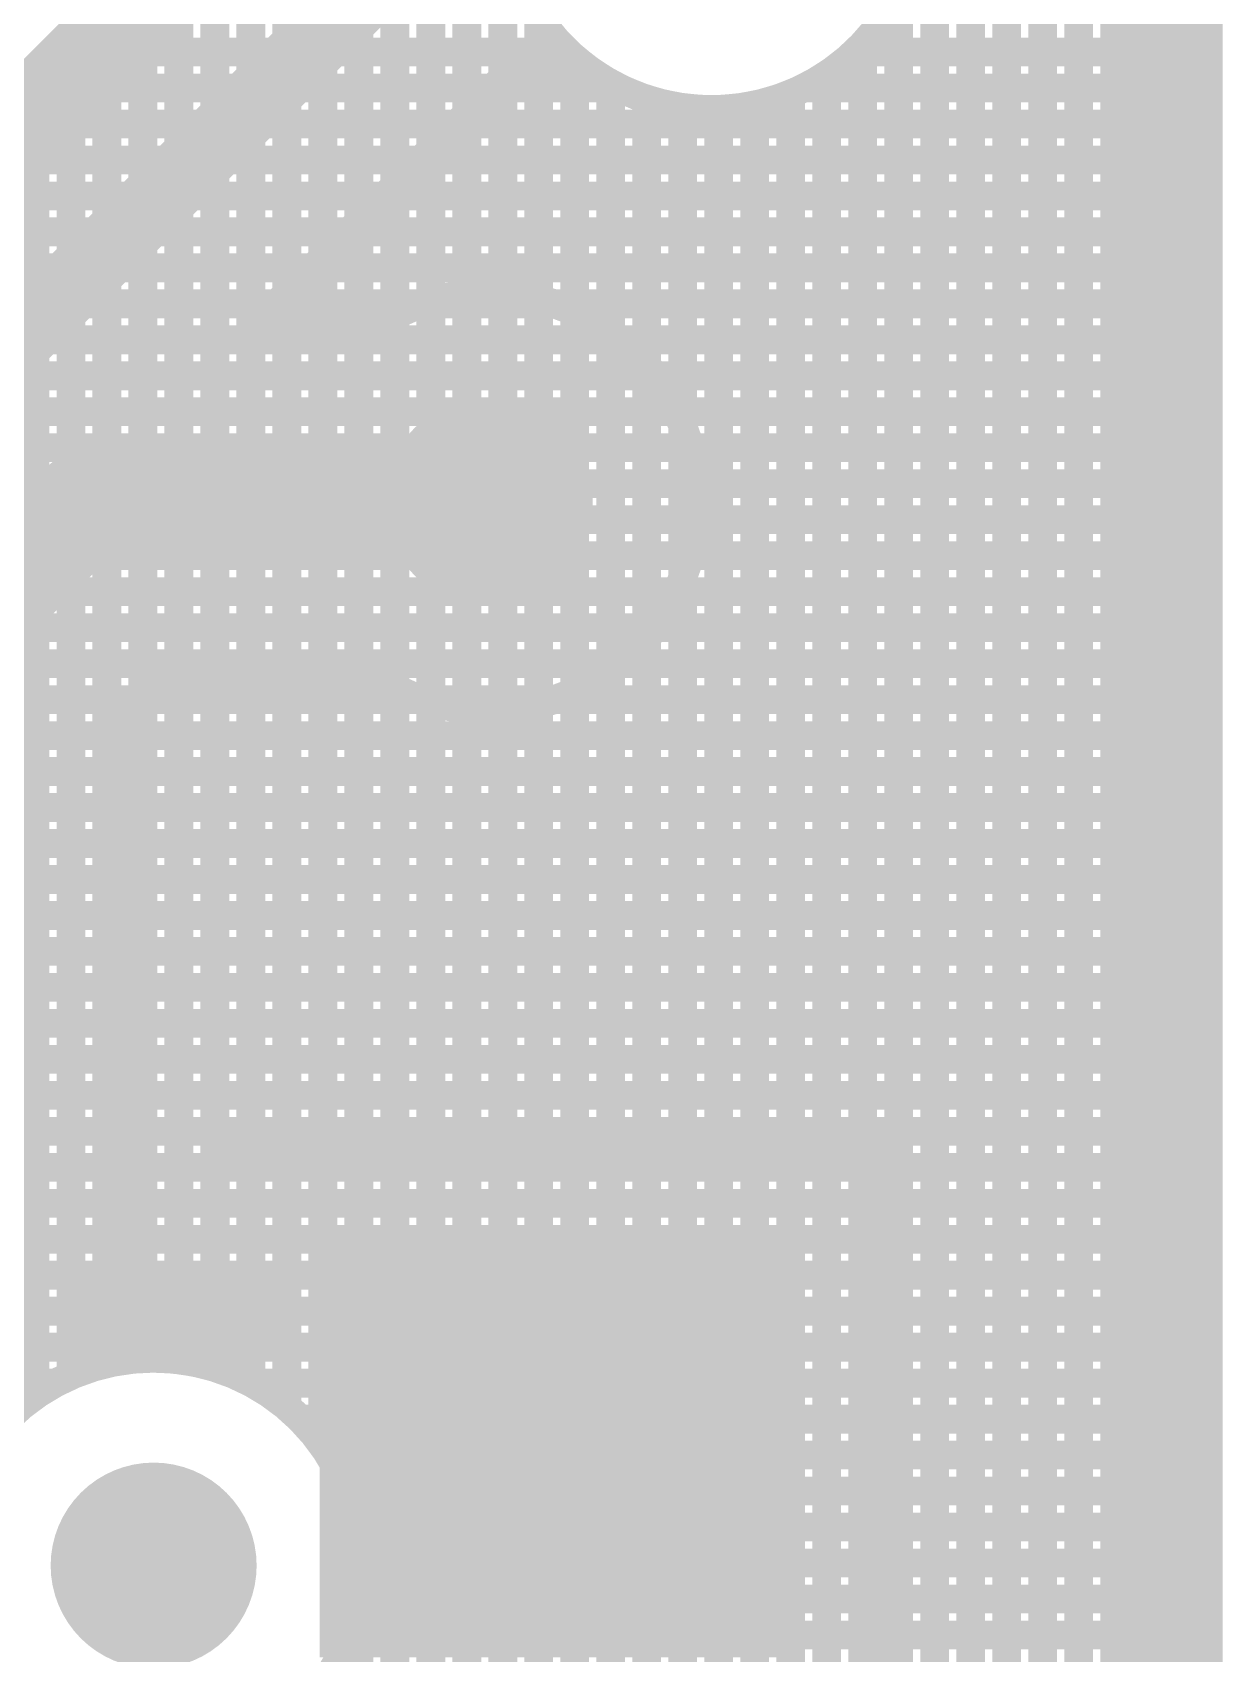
# Model space of a CAD drawing. Header units: millimetres. Extents: x 1.42 to 3.4, y 1.21 to 3.22.
# Drawn here: x 3.2297 to 3.395, y 1.3674 to 1.5927 of the extents above; entities that cross this region are included whole.
import ezdxf

# ---------------------------------------------------------------- set-up
doc = ezdxf.new("R2010")
doc.units = ezdxf.units.MM
doc.header["$MEASUREMENT"] = 0
for name, color, linetype in [('BottomLayer', 5, 'Continuous'), ('BottomSolder', 6, 'Continuous'), ('MultiLayer', 9, 'Continuous'), ('PadHoleLayer', 156, 'Continuous'), ('TopLayer', 1, 'Continuous'), ('TopOverlay', 2, 'Continuous'), ('TopPaste', 8, 'Continuous'), ('TopSolder', 216, 'Continuous'), ('ViaHoleLayer', 16, 'Continuous')]:
    doc.layers.add(name, color=color, linetype=linetype)

# ---------------------------------------------------------------- blocks, each defined once
blk = doc.blocks.new('______USB_11')
at = {"layer": 'BottomLayer', "const_width": 0.01181}
blk.add_lwpolyline([(-0.13583, 0.02535, 1), (-0.12402, 0.02535, 1)], format="xyb", close=True, dxfattribs=at)
at = {"layer": 'BottomSolder', "const_width": 0.01431}
blk.add_lwpolyline([(-0.13708, 0.02535, 1), (-0.12277, 0.02535, 1)], format="xyb", close=True, dxfattribs=at)
at = {"layer": 'MultiLayer', "const_width": 0.01181}
blk.add_lwpolyline([(-0.13583, 0.02535, 1), (-0.12402, 0.02535, 1)], format="xyb", close=True, dxfattribs=at)
at = {"layer": 'PadHoleLayer', "const_width": 0.01181}
blk.add_lwpolyline([(-0.13583, 0.02535, 1), (-0.12402, 0.02535, 1)], format="xyb", close=True, dxfattribs=at)
at = {"layer": 'TopLayer', "const_width": 0.01181}
blk.add_lwpolyline([(-0.13583, 0.02535, 1), (-0.12402, 0.02535, 1)], format="xyb", close=True, dxfattribs=at)
at = {"layer": 'TopLayer'}
blk.add_solid([(-0.15547, 0.03559), (-0.21453, 0.03559), (-0.15547, -0.01559), (-0.21453, -0.01559)], dxfattribs=at)
at = {"layer": 'TopOverlay', "const_width": 0.00787}
blk.add_lwpolyline([(-0.12169, -0.01), (-0.145, -0.01)], dxfattribs=at)
at = {"layer": 'TopOverlay', "const_width": 0.00394}
for points in [[(-0.14697, -0.01, 1), (-0.14303, -0.01, 1)], [(-0.12366, -0.01, 1), (-0.11972, -0.01, 1)]]:
    blk.add_lwpolyline(points, format="xyb", close=True, dxfattribs=at)
at = {"layer": 'TopPaste'}
blk.add_solid([(-0.15547, 0.03559), (-0.21453, 0.03559), (-0.15547, -0.01559), (-0.21453, -0.01559)], dxfattribs=at)
at = {"layer": 'TopSolder', "const_width": 0.01431}
blk.add_lwpolyline([(-0.13708, 0.02535, 1), (-0.12277, 0.02535, 1)], format="xyb", close=True, dxfattribs=at)
at = {"layer": 'TopSolder'}
blk.add_solid([(-0.15297, 0.03809), (-0.21703, 0.03809), (-0.15297, -0.01809), (-0.21703, -0.01809)], dxfattribs=at)

msp = doc.modelspace()

# ---------------------------------------------------------------- linework, layer by layer
at = {"layer": 'BottomLayer', "const_width": 0.004}
for points in [[(3.355, 1.24039), (3.355, 3.21)], [(3.36, 1.24039), (3.36, 3.21)], [(3.365, 1.24039), (3.365, 3.21)], [(3.37, 1.24039), (3.37, 3.21)], [(3.375, 1.24039), (3.375, 3.21)], [(3.38, 1.24039), (3.38, 3.21)], [(3.384, 1.2445), (3.384, 3.21)], [(3.2111, 1.55748), (3.29802, 1.6444)], [(3.29, 1.24039), (3.29, 1.63639)], [(3.285, 1.24039), (3.285, 1.63139)], [(3.28, 1.24039), (3.28, 1.62639)], [(3.275, 1.38384), (3.275, 1.62139)], [(3.27, 1.39631), (3.27, 1.61639)], [(3.265, 1.40173), (3.265, 1.61139)], [(3.295, 1.24039), (3.295, 1.611)], [(3.26, 1.4051), (3.26, 1.60639)], [(3.255, 1.40717), (3.255, 1.60139)], [(3.35, 1.24039), (3.35, 1.59815)], [(3.25, 1.40824), (3.25, 1.59639)], [(3.3, 1.24039), (3.3, 1.59472)], [(3.245, 1.40842), (3.245, 1.59139)], [(3.345, 1.24039), (3.345, 1.591)], [(3.24361, 1.59), (3.304, 1.59)], [(3.305, 1.24039), (3.305, 1.58909)], [(3.344, 1.59), (3.384, 1.59)], [(3.34, 1.24039), (3.34, 1.58681)], [(3.23861, 1.585), (3.31115, 1.585)], [(3.24, 1.40771), (3.24, 1.58639)], [(3.31, 1.24039), (3.31, 1.5856)], [(3.335, 1.24039), (3.335, 1.58417)], [(3.33685, 1.585), (3.384, 1.585)], [(3.315, 1.24039), (3.315, 1.58343)], [(3.32, 1.24039), (3.32, 1.58228)], [(3.325, 1.24039), (3.325, 1.58202)], [(3.33, 1.24039), (3.33, 1.58263)], [(3.23361, 1.58), (3.384, 1.58)], [(3.235, 1.40606), (3.235, 1.58139)], [(3.23, 1.40327), (3.23, 1.57639)], [(3.22861, 1.575), (3.384, 1.575)], [(3.22361, 1.57), (3.384, 1.57)], [(3.21861, 1.565), (3.384, 1.565)], [(3.21361, 1.56), (3.384, 1.56)], [(3.20815, 1.555), (3.384, 1.555)], [(3.18829, 1.55), (3.384, 1.55)], [(3.18846, 1.545), (3.384, 1.545)], [(3.18776, 1.54), (3.384, 1.54)], [(3.18612, 1.535), (3.384, 1.535)], [(3.18335, 1.53), (3.384, 1.53)], [(3.17896, 1.525), (3.384, 1.525)], [(3.17128, 1.52), (3.384, 1.52)], [(1.42, 1.515), (3.384, 1.515)], [(1.42, 1.51), (3.384, 1.51)], [(1.42, 1.505), (3.384, 1.505)], [(1.42, 1.5), (3.384, 1.5)], [(1.42, 1.495), (3.384, 1.495)], [(1.42, 1.49), (3.384, 1.49)], [(1.42, 1.485), (3.384, 1.485)], [(1.42, 1.48), (3.384, 1.48)], [(1.42, 1.475), (3.384, 1.475)], [(1.42, 1.47), (3.384, 1.47)], [(1.42, 1.465), (3.384, 1.465)], [(1.42, 1.46), (3.384, 1.46)], [(1.42, 1.455), (3.384, 1.455)], [(1.42, 1.45), (3.384, 1.45)], [(1.42, 1.445), (3.384, 1.445)], [(1.42, 1.44), (3.384, 1.44)], [(1.42, 1.435), (3.384, 1.435)], [(1.42, 1.43), (3.384, 1.43)], [(1.42, 1.425), (3.384, 1.425)], [(1.42, 1.42), (3.384, 1.42)], [(1.42, 1.415), (3.384, 1.415)], [(1.42, 1.41), (3.384, 1.41)], [(3.1027, 1.405), (3.23281, 1.405)], [(3.26018, 1.405), (3.384, 1.405)], [(3.26689, 1.4), (3.384, 1.4)], [(3.27088, 1.395), (3.384, 1.395)], [(3.27338, 1.39), (3.384, 1.39)], [(3.27481, 1.385), (3.384, 1.385)], [(3.27531, 1.38), (3.384, 1.38)], [(3.27493, 1.375), (3.384, 1.375)], [(3.275, 1.24039), (3.275, 1.37545)], [(3.27364, 1.37), (3.384, 1.37)]]:
    msp.add_lwpolyline(points, dxfattribs=at)
msp.add_lwpolyline([(3.353, 1.611, -1.436901), (3.302, 1.62989)], format="xyb", dxfattribs=at)
at = {"layer": 'BottomLayer'}
for points, const_width in [([(3.244, 1.59139, 1), (3.246, 1.59139, 1)], 0.002), ([(3.344, 1.591, 1), (3.346, 1.591, 1)], 0.002), ([(3.24261, 1.59, 1), (3.24461, 1.59, 1)], 0.002), ([(3.303, 1.59, 1), (3.305, 1.59, 1)], 0.002), ([(3.304, 1.58909, 1), (3.306, 1.58909, 1)], 0.002), ([(3.343, 1.59, 1), (3.345, 1.59, 1)], 0.002), ([(3.383, 1.59, 1), (3.385, 1.59, 1)], 0.002), ([(3.339, 1.58681, 1), (3.341, 1.58681, 1)], 0.002), ([(3.23761, 1.585, 1), (3.23961, 1.585, 1)], 0.002), ([(3.239, 1.58639, 1), (3.241, 1.58639, 1)], 0.002), ([(3.309, 1.5856, 1), (3.311, 1.5856, 1)], 0.002), ([(3.31015, 1.585, 1), (3.31215, 1.585, 1)], 0.002), ([(3.334, 1.58417, 1), (3.336, 1.58417, 1)], 0.002), ([(3.33585, 1.585, 1), (3.33785, 1.585, 1)], 0.002), ([(3.383, 1.585, 1), (3.385, 1.585, 1)], 0.002), ([(3.314, 1.58343, 1), (3.316, 1.58343, 1)], 0.002), ([(3.319, 1.58228, 1), (3.321, 1.58228, 1)], 0.002), ([(3.324, 1.58202, 1), (3.326, 1.58202, 1)], 0.002), ([(3.329, 1.58263, 1), (3.331, 1.58263, 1)], 0.002), ([(3.23261, 1.58, 1), (3.23461, 1.58, 1)], 0.002), ([(3.234, 1.58139, 1), (3.236, 1.58139, 1)], 0.002), ([(3.383, 1.58, 1), (3.385, 1.58, 1)], 0.002), ([(3.229, 1.57639, 1), (3.231, 1.57639, 1)], 0.002), ([(3.22761, 1.575, 1), (3.22961, 1.575, 1)], 0.002), ([(3.383, 1.575, 1), (3.385, 1.575, 1)], 0.002), ([(3.383, 1.57, 1), (3.385, 1.57, 1)], 0.002), ([(3.383, 1.565, 1), (3.385, 1.565, 1)], 0.002), ([(3.383, 1.56, 1), (3.385, 1.56, 1)], 0.002), ([(3.383, 1.555, 1), (3.385, 1.555, 1)], 0.002), ([(3.383, 1.55, 1), (3.385, 1.55, 1)], 0.002), ([(3.383, 1.545, 1), (3.385, 1.545, 1)], 0.002), ([(3.383, 1.54, 1), (3.385, 1.54, 1)], 0.002), ([(3.287, 1.5275, 1), (3.299, 1.5275, 1)], 0.012), ([(3.383, 1.535, 1), (3.385, 1.535, 1)], 0.002), ([(3.383, 1.53, 1), (3.385, 1.53, 1)], 0.002), ([(3.383, 1.525, 1), (3.385, 1.525, 1)], 0.002), ([(3.383, 1.52, 1), (3.385, 1.52, 1)], 0.002), ([(3.383, 1.515, 1), (3.385, 1.515, 1)], 0.002), ([(3.383, 1.51, 1), (3.385, 1.51, 1)], 0.002), ([(3.383, 1.505, 1), (3.385, 1.505, 1)], 0.002), ([(3.383, 1.5, 1), (3.385, 1.5, 1)], 0.002), ([(3.383, 1.495, 1), (3.385, 1.495, 1)], 0.002), ([(3.383, 1.49, 1), (3.385, 1.49, 1)], 0.002), ([(3.383, 1.485, 1), (3.385, 1.485, 1)], 0.002), ([(3.383, 1.48, 1), (3.385, 1.48, 1)], 0.002), ([(3.383, 1.475, 1), (3.385, 1.475, 1)], 0.002), ([(3.383, 1.47, 1), (3.385, 1.47, 1)], 0.002), ([(3.383, 1.465, 1), (3.385, 1.465, 1)], 0.002), ([(3.383, 1.46, 1), (3.385, 1.46, 1)], 0.002), ([(3.383, 1.455, 1), (3.385, 1.455, 1)], 0.002), ([(3.383, 1.45, 1), (3.385, 1.45, 1)], 0.002), ([(3.383, 1.445, 1), (3.385, 1.445, 1)], 0.002), ([(3.383, 1.44, 1), (3.385, 1.44, 1)], 0.002), ([(3.383, 1.435, 1), (3.385, 1.435, 1)], 0.002), ([(3.383, 1.43, 1), (3.385, 1.43, 1)], 0.002), ([(3.383, 1.425, 1), (3.385, 1.425, 1)], 0.002), ([(3.383, 1.42, 1), (3.385, 1.42, 1)], 0.002), ([(3.383, 1.415, 1), (3.385, 1.415, 1)], 0.002), ([(3.27531, 1.37965, 1), (3.21769, 1.37965, 1)], 0.004), ([(3.27531, 1.37965, 1), (3.21769, 1.37965, 1)], 0.004), ([(3.244, 1.40842, 1), (3.246, 1.40842, 1)], 0.002), ([(3.383, 1.41, 1), (3.385, 1.41, 1)], 0.002), ([(3.239, 1.40771, 1), (3.241, 1.40771, 1)], 0.002), ([(3.249, 1.40824, 1), (3.251, 1.40824, 1)], 0.002), ([(3.254, 1.40717, 1), (3.256, 1.40717, 1)], 0.002), ([(3.23181, 1.405, 1), (3.23381, 1.405, 1)], 0.002), ([(3.234, 1.40606, 1), (3.236, 1.40606, 1)], 0.002), ([(3.259, 1.4051, 1), (3.261, 1.4051, 1)], 0.002), ([(3.25918, 1.405, 1), (3.26118, 1.405, 1)], 0.002), ([(3.383, 1.405, 1), (3.385, 1.405, 1)], 0.002), ([(3.229, 1.40327, 1), (3.231, 1.40327, 1)], 0.002), ([(3.264, 1.40173, 1), (3.266, 1.40173, 1)], 0.002), ([(3.26589, 1.4, 1), (3.26789, 1.4, 1)], 0.002), ([(3.383, 1.4, 1), (3.385, 1.4, 1)], 0.002), ([(3.269, 1.39631, 1), (3.271, 1.39631, 1)], 0.002), ([(3.26987, 1.395, 1), (3.27188, 1.395, 1)], 0.002), ([(3.383, 1.395, 1), (3.385, 1.395, 1)], 0.002), ([(3.27238, 1.39, 1), (3.27438, 1.39, 1)], 0.002), ([(3.383, 1.39, 1), (3.385, 1.39, 1)], 0.002), ([(3.27381, 1.385, 1), (3.27581, 1.385, 1)], 0.002), ([(3.274, 1.38384, 1), (3.276, 1.38384, 1)], 0.002), ([(3.383, 1.385, 1), (3.385, 1.385, 1)], 0.002), ([(3.27431, 1.38, 1), (3.27631, 1.38, 1)], 0.002), ([(3.27431, 1.37965, 1), (3.27631, 1.37965, 1)], 0.002), ([(3.27431, 1.37965, 1), (3.27631, 1.37965, 1)], 0.002), ([(3.383, 1.38, 1), (3.385, 1.38, 1)], 0.002), ([(3.27393, 1.375, 1), (3.27593, 1.375, 1)], 0.002), ([(3.274, 1.37545, 1), (3.276, 1.37545, 1)], 0.002), ([(3.383, 1.375, 1), (3.385, 1.375, 1)], 0.002), ([(3.27264, 1.37, 1), (3.27464, 1.37, 1)], 0.002), ([(3.383, 1.37, 1), (3.385, 1.37, 1)], 0.002)]:
    msp.add_lwpolyline(points, format="xyb", close=True, dxfattribs=dict(at, const_width=const_width))
at = {"layer": 'BottomSolder', "const_width": 0.01}
msp.add_lwpolyline([(3.39, 1.24039), (3.39, 3.21)], dxfattribs=at)
at = {"layer": 'BottomSolder', "const_width": 0.0145}
msp.add_lwpolyline([(3.28575, 1.5275, 1), (3.30025, 1.5275, 1)], format="xyb", close=True, dxfattribs=at)
at = {"layer": 'MultiLayer', "const_width": 0.012}
msp.add_lwpolyline([(3.287, 1.5275, 1), (3.299, 1.5275, 1)], format="xyb", close=True, dxfattribs=at)
at = {"layer": 'TopLayer'}
for points, const_width in [([(3.37, 1.3494), (3.37, 3.2089)], 0.004), ([(3.375, 1.24039), (3.375, 3.2089)], 0.004), ([(3.38, 1.24039), (3.38, 3.2089)], 0.004), ([(3.385, 1.24039), (3.385, 3.2089)], 0.004), ([(3.39, 1.24039), (3.39, 3.21)], 0.004), ([(3.365, 1.3494), (3.365, 2.38514)], 0.004), ([(3.36, 1.3494), (3.36, 2.38014)], 0.004), ([(3.355, 1.3494), (3.355, 2.37514)], 0.004), ([(3.14217, 1.49567), (3.2825, 1.636)], 0.01), ([(3.16776, 1.49026), (3.2885, 1.611)], 0.01), ([(3.35, 1.3494), (3.35, 1.59815)], 0.004), ([(3.345, 1.43759), (3.345, 1.591)], 0.004), ([(3.26061, 1.552), (3.29761, 1.589)], 0.004), ([(3.29761, 1.589), (3.30511, 1.589)], 0.004), ([(3.3, 1.55564), (3.3, 1.589)], 0.004), ([(3.305, 1.5539), (3.305, 1.589)], 0.004), ([(3.344, 1.59), (3.39, 1.59)], 0.004), ([(3.34, 1.43759), (3.34, 1.58681)], 0.004), ([(3.29361, 1.585), (3.31115, 1.585)], 0.004), ([(3.295, 1.55643), (3.295, 1.58639)], 0.004), ([(3.31, 1.55099), (3.31, 1.5856)], 0.004), ([(3.335, 1.43759), (3.335, 1.58417)], 0.004), ([(3.33685, 1.585), (3.39, 1.585)], 0.004), ([(3.315, 1.54639), (3.315, 1.58343)], 0.004), ([(3.32, 1.53808), (3.32, 1.58228)], 0.004), ([(3.325, 1.43759), (3.325, 1.58202)], 0.004), ([(3.33, 1.43759), (3.33, 1.58263)], 0.004), ([(3.28861, 1.58), (3.39, 1.58)], 0.004), ([(3.29, 1.55634), (3.29, 1.58139)], 0.004), ([(3.285, 1.55537), (3.285, 1.57639)], 0.004), ([(3.28361, 1.575), (3.39, 1.575)], 0.004), ([(3.28, 1.55342), (3.28, 1.57139)], 0.004), ([(3.27861, 1.57), (3.39, 1.57)], 0.004), ([(3.275, 1.552), (3.275, 1.56639)], 0.004), ([(3.27361, 1.565), (3.39, 1.565)], 0.004), ([(3.26861, 1.56), (3.39, 1.56)], 0.004), ([(3.27, 1.552), (3.27, 1.56139)], 0.004), ([(3.26361, 1.555), (3.28379, 1.555)], 0.004), ([(3.265, 1.552), (3.265, 1.55639)], 0.004), ([(3.30221, 1.555), (3.39, 1.555)], 0.004), ([(3.26061, 1.552), (3.27748, 1.552)], 0.004), ([(3.3113, 1.55), (3.39, 1.55)], 0.004), ([(3.31612, 1.545), (3.39, 1.545)], 0.004), ([(3.31917, 1.54), (3.39, 1.54)], 0.004), ([(3.32101, 1.535), (3.39, 1.535)], 0.004), ([(3.21894, 1.50894), (3.2375, 1.5275)], 0.015), ([(3.2375, 1.5275), (3.293, 1.5275)], 0.015), ([(3.32189, 1.53), (3.39, 1.53)], 0.004), ([(3.32189, 1.525), (3.39, 1.525)], 0.004), ([(3.32101, 1.52), (3.39, 1.52)], 0.004), ([(3.32, 1.43759), (3.32, 1.51692)], 0.004), ([(3.31917, 1.515), (3.39, 1.515)], 0.004), ([(3.31612, 1.51), (3.39, 1.51)], 0.004), ([(3.315, 1.43759), (3.315, 1.50861)], 0.004), ([(3.31, 1.43759), (3.31, 1.50401)], 0.004), ([(3.3113, 1.505), (3.39, 1.505)], 0.004), ([(3.24344, 1.49879), (3.24765, 1.503)], 0.004), ([(3.24765, 1.503), (3.27748, 1.503)], 0.004), ([(3.25, 1.40824), (3.25, 1.503)], 0.004), ([(3.255, 1.40717), (3.255, 1.503)], 0.004), ([(3.26, 1.43759), (3.26, 1.503)], 0.004), ([(3.265, 1.43759), (3.265, 1.503)], 0.004), ([(3.27, 1.43759), (3.27, 1.503)], 0.004), ([(3.275, 1.43759), (3.275, 1.503)], 0.004), ([(3.28, 1.43759), (3.28, 1.50158)], 0.004), ([(3.305, 1.43759), (3.305, 1.5011)], 0.004), ([(3.24344, 1.428), (3.24344, 1.49879)], 0.004), ([(3.24465, 1.5), (3.28379, 1.5)], 0.004), ([(3.245, 1.40842), (3.245, 1.50035)], 0.004), ([(3.285, 1.43759), (3.285, 1.49963)], 0.004), ([(3.29, 1.43759), (3.29, 1.49866)], 0.004), ([(3.295, 1.43759), (3.295, 1.49857)], 0.004), ([(3.3, 1.43759), (3.3, 1.49936)], 0.004), ([(3.30221, 1.5), (3.39, 1.5)], 0.004), ([(3.24344, 1.495), (3.39, 1.495)], 0.004), ([(3.24344, 1.49), (3.39, 1.49)], 0.004), ([(3.24344, 1.485), (3.39, 1.485)], 0.004), ([(3.24344, 1.48), (3.39, 1.48)], 0.004), ([(3.24344, 1.475), (3.39, 1.475)], 0.004), ([(3.24344, 1.47), (3.39, 1.47)], 0.004), ([(3.24344, 1.465), (3.39, 1.465)], 0.004), ([(3.24344, 1.46), (3.39, 1.46)], 0.004), ([(3.24344, 1.455), (3.39, 1.455)], 0.004), ([(3.24344, 1.45), (3.39, 1.45)], 0.004), ([(3.24344, 1.445), (3.39, 1.445)], 0.004), ([(3.24344, 1.44), (3.39, 1.44)], 0.004), ([(3.25505, 1.43759), (3.3481, 1.43759)], 0.004), ([(3.25505, 1.40716), (3.25505, 1.43759)], 0.004), ([(3.3481, 1.35241), (3.3481, 1.43759)], 0.004), ([(3.24344, 1.435), (3.25505, 1.435)], 0.004), ([(3.3481, 1.435), (3.39, 1.435)], 0.004), ([(3.24344, 1.43), (3.25505, 1.43)], 0.004), ([(3.3481, 1.43), (3.39, 1.43)], 0.004), ([(3.24378, 1.425), (3.25505, 1.425)], 0.004), ([(3.3481, 1.425), (3.39, 1.425)], 0.004), ([(3.24381, 1.40833), (3.24381, 1.4237)], 0.004), ([(3.24381, 1.42), (3.25505, 1.42)], 0.004), ([(3.3481, 1.42), (3.39, 1.42)], 0.004), ([(3.24381, 1.415), (3.25505, 1.415)], 0.004), ([(3.3481, 1.415), (3.39, 1.415)], 0.004), ([(3.24381, 1.41), (3.25505, 1.41)], 0.004), ([(3.3481, 1.41), (3.39, 1.41)], 0.004), ([(3.3481, 1.405), (3.39, 1.405)], 0.004), ([(3.3481, 1.4), (3.39, 1.4)], 0.004), ([(3.3481, 1.395), (3.39, 1.395)], 0.004), ([(3.3481, 1.39), (3.39, 1.39)], 0.004), ([(3.3481, 1.385), (3.39, 1.385)], 0.004), ([(3.3481, 1.38), (3.39, 1.38)], 0.004), ([(3.3481, 1.375), (3.39, 1.375)], 0.004), ([(3.3481, 1.37), (3.39, 1.37)], 0.004)]:
    msp.add_lwpolyline(points, dxfattribs=dict(at, const_width=const_width))
at = {"layer": 'TopLayer', "const_width": 0.004}
for points in [[(3.353, 1.611, -0.641109), (3.30511, 1.589)], [(3.27748, 1.552, -0.591084), (3.322, 1.5275)], [(3.322, 1.5275, -0.591084), (3.27748, 1.503)], [(3.24344, 1.428, -0.043435), (3.24381, 1.4237)], [(3.24381, 1.40833, -0.098989), (3.25505, 1.40716)], [(3.24381, 1.40833, -0.098989), (3.25505, 1.40716)]]:
    msp.add_lwpolyline(points, format="xyb", dxfattribs=at)
at = {"layer": 'TopLayer'}
for points, const_width in [([(3.344, 1.591, 1), (3.346, 1.591, 1)], 0.002), ([(3.29661, 1.589, 1), (3.29861, 1.589, 1)], 0.002), ([(3.29661, 1.589, 1), (3.29861, 1.589, 1)], 0.002), ([(3.299, 1.589, 1), (3.301, 1.589, 1)], 0.002), ([(3.304, 1.589, 1), (3.306, 1.589, 1)], 0.002), ([(3.30411, 1.589, 1), (3.30611, 1.589, 1)], 0.002), ([(3.30411, 1.589, 1), (3.30611, 1.589, 1)], 0.002), ([(3.343, 1.59, 1), (3.345, 1.59, 1)], 0.002), ([(3.389, 1.59, 1), (3.391, 1.59, 1)], 0.002), ([(3.339, 1.58681, 1), (3.341, 1.58681, 1)], 0.002), ([(3.29261, 1.585, 1), (3.29461, 1.585, 1)], 0.002), ([(3.294, 1.58639, 1), (3.296, 1.58639, 1)], 0.002), ([(3.309, 1.5856, 1), (3.311, 1.5856, 1)], 0.002), ([(3.31015, 1.585, 1), (3.31215, 1.585, 1)], 0.002), ([(3.334, 1.58417, 1), (3.336, 1.58417, 1)], 0.002), ([(3.33585, 1.585, 1), (3.33785, 1.585, 1)], 0.002), ([(3.389, 1.585, 1), (3.391, 1.585, 1)], 0.002), ([(3.314, 1.58343, 1), (3.316, 1.58343, 1)], 0.002), ([(3.319, 1.58228, 1), (3.321, 1.58228, 1)], 0.002), ([(3.324, 1.58202, 1), (3.326, 1.58202, 1)], 0.002), ([(3.329, 1.58263, 1), (3.331, 1.58263, 1)], 0.002), ([(3.28761, 1.58, 1), (3.28961, 1.58, 1)], 0.002), ([(3.289, 1.58139, 1), (3.291, 1.58139, 1)], 0.002), ([(3.389, 1.58, 1), (3.391, 1.58, 1)], 0.002), ([(3.284, 1.57639, 1), (3.286, 1.57639, 1)], 0.002), ([(3.28261, 1.575, 1), (3.28461, 1.575, 1)], 0.002), ([(3.389, 1.575, 1), (3.391, 1.575, 1)], 0.002), ([(3.279, 1.57139, 1), (3.281, 1.57139, 1)], 0.002), ([(3.27761, 1.57, 1), (3.27961, 1.57, 1)], 0.002), ([(3.389, 1.57, 1), (3.391, 1.57, 1)], 0.002), ([(3.274, 1.56639, 1), (3.276, 1.56639, 1)], 0.002), ([(3.27261, 1.565, 1), (3.27461, 1.565, 1)], 0.002), ([(3.389, 1.565, 1), (3.391, 1.565, 1)], 0.002), ([(3.26761, 1.56, 1), (3.26961, 1.56, 1)], 0.002), ([(3.269, 1.56139, 1), (3.271, 1.56139, 1)], 0.002), ([(3.389, 1.56, 1), (3.391, 1.56, 1)], 0.002), ([(3.26261, 1.555, 1), (3.26461, 1.555, 1)], 0.002), ([(3.264, 1.55639, 1), (3.266, 1.55639, 1)], 0.002), ([(3.28279, 1.555, 1), (3.28479, 1.555, 1)], 0.002), ([(3.284, 1.55537, 1), (3.286, 1.55537, 1)], 0.002), ([(3.289, 1.55634, 1), (3.291, 1.55634, 1)], 0.002), ([(3.294, 1.55643, 1), (3.296, 1.55643, 1)], 0.002), ([(3.299, 1.55564, 1), (3.301, 1.55564, 1)], 0.002), ([(3.30121, 1.555, 1), (3.30321, 1.555, 1)], 0.002), ([(3.389, 1.555, 1), (3.391, 1.555, 1)], 0.002), ([(3.279, 1.55342, 1), (3.281, 1.55342, 1)], 0.002), ([(3.304, 1.5539, 1), (3.306, 1.5539, 1)], 0.002), ([(3.25961, 1.552, 1), (3.26161, 1.552, 1)], 0.002), ([(3.25961, 1.552, 1), (3.26161, 1.552, 1)], 0.002), ([(3.264, 1.552, 1), (3.266, 1.552, 1)], 0.002), ([(3.269, 1.552, 1), (3.271, 1.552, 1)], 0.002), ([(3.274, 1.552, 1), (3.276, 1.552, 1)], 0.002), ([(3.27648, 1.552, 1), (3.27848, 1.552, 1)], 0.002), ([(3.27648, 1.552, 1), (3.27848, 1.552, 1)], 0.002), ([(3.309, 1.55099, 1), (3.311, 1.55099, 1)], 0.002), ([(3.3103, 1.55, 1), (3.3123, 1.55, 1)], 0.002), ([(3.389, 1.55, 1), (3.391, 1.55, 1)], 0.002), ([(3.314, 1.54639, 1), (3.316, 1.54639, 1)], 0.002), ([(3.31512, 1.545, 1), (3.31712, 1.545, 1)], 0.002), ([(3.389, 1.545, 1), (3.391, 1.545, 1)], 0.002), ([(3.31817, 1.54, 1), (3.32017, 1.54, 1)], 0.002), ([(3.389, 1.54, 1), (3.391, 1.54, 1)], 0.002), ([(3.287, 1.5275, 1), (3.299, 1.5275, 1)], 0.012), ([(3.319, 1.53808, 1), (3.321, 1.53808, 1)], 0.002), ([(3.32001, 1.535, 1), (3.32201, 1.535, 1)], 0.002), ([(3.389, 1.535, 1), (3.391, 1.535, 1)], 0.002), ([(3.23375, 1.5275, 1), (3.24125, 1.5275, 1)], 0.0075), ([(3.23375, 1.5275, 1), (3.24125, 1.5275, 1)], 0.0075), ([(3.28925, 1.5275, 1), (3.29675, 1.5275, 1)], 0.0075), ([(3.32089, 1.53, 1), (3.32289, 1.53, 1)], 0.002), ([(3.389, 1.53, 1), (3.391, 1.53, 1)], 0.002), ([(3.321, 1.5275, 1), (3.323, 1.5275, 1)], 0.002), ([(3.321, 1.5275, 1), (3.323, 1.5275, 1)], 0.002), ([(3.32089, 1.525, 1), (3.32289, 1.525, 1)], 0.002), ([(3.389, 1.525, 1), (3.391, 1.525, 1)], 0.002), ([(3.32001, 1.52, 1), (3.32201, 1.52, 1)], 0.002), ([(3.389, 1.52, 1), (3.391, 1.52, 1)], 0.002), ([(3.319, 1.51692, 1), (3.321, 1.51692, 1)], 0.002), ([(3.31817, 1.515, 1), (3.32017, 1.515, 1)], 0.002), ([(3.389, 1.515, 1), (3.391, 1.515, 1)], 0.002), ([(3.31512, 1.51, 1), (3.31712, 1.51, 1)], 0.002), ([(3.389, 1.51, 1), (3.391, 1.51, 1)], 0.002), ([(3.314, 1.50861, 1), (3.316, 1.50861, 1)], 0.002), ([(3.309, 1.50401, 1), (3.311, 1.50401, 1)], 0.002), ([(3.3103, 1.505, 1), (3.3123, 1.505, 1)], 0.002), ([(3.389, 1.505, 1), (3.391, 1.505, 1)], 0.002), ([(3.24665, 1.503, 1), (3.24865, 1.503, 1)], 0.002), ([(3.24665, 1.503, 1), (3.24865, 1.503, 1)], 0.002), ([(3.249, 1.503, 1), (3.251, 1.503, 1)], 0.002), ([(3.254, 1.503, 1), (3.256, 1.503, 1)], 0.002), ([(3.259, 1.503, 1), (3.261, 1.503, 1)], 0.002), ([(3.264, 1.503, 1), (3.266, 1.503, 1)], 0.002), ([(3.269, 1.503, 1), (3.271, 1.503, 1)], 0.002), ([(3.274, 1.503, 1), (3.276, 1.503, 1)], 0.002), ([(3.27648, 1.503, 1), (3.27848, 1.503, 1)], 0.002), ([(3.27648, 1.503, 1), (3.27848, 1.503, 1)], 0.002), ([(3.279, 1.50158, 1), (3.281, 1.50158, 1)], 0.002), ([(3.304, 1.5011, 1), (3.306, 1.5011, 1)], 0.002), ([(3.24244, 1.49879, 1), (3.24444, 1.49879, 1)], 0.002), ([(3.24244, 1.49879, 1), (3.24444, 1.49879, 1)], 0.002), ([(3.24365, 1.5, 1), (3.24565, 1.5, 1)], 0.002), ([(3.244, 1.50035, 1), (3.246, 1.50035, 1)], 0.002), ([(3.28279, 1.5, 1), (3.28479, 1.5, 1)], 0.002), ([(3.284, 1.49963, 1), (3.286, 1.49963, 1)], 0.002), ([(3.289, 1.49866, 1), (3.291, 1.49866, 1)], 0.002), ([(3.294, 1.49857, 1), (3.296, 1.49857, 1)], 0.002), ([(3.299, 1.49936, 1), (3.301, 1.49936, 1)], 0.002), ([(3.30121, 1.5, 1), (3.30321, 1.5, 1)], 0.002), ([(3.389, 1.5, 1), (3.391, 1.5, 1)], 0.002), ([(3.24244, 1.495, 1), (3.24444, 1.495, 1)], 0.002), ([(3.389, 1.495, 1), (3.391, 1.495, 1)], 0.002), ([(3.24244, 1.49, 1), (3.24444, 1.49, 1)], 0.002), ([(3.389, 1.49, 1), (3.391, 1.49, 1)], 0.002), ([(3.24244, 1.485, 1), (3.24444, 1.485, 1)], 0.002), ([(3.389, 1.485, 1), (3.391, 1.485, 1)], 0.002), ([(3.24244, 1.48, 1), (3.24444, 1.48, 1)], 0.002), ([(3.389, 1.48, 1), (3.391, 1.48, 1)], 0.002), ([(3.24244, 1.475, 1), (3.24444, 1.475, 1)], 0.002), ([(3.389, 1.475, 1), (3.391, 1.475, 1)], 0.002), ([(3.24244, 1.47, 1), (3.24444, 1.47, 1)], 0.002), ([(3.389, 1.47, 1), (3.391, 1.47, 1)], 0.002), ([(3.24244, 1.465, 1), (3.24444, 1.465, 1)], 0.002), ([(3.389, 1.465, 1), (3.391, 1.465, 1)], 0.002), ([(3.24244, 1.46, 1), (3.24444, 1.46, 1)], 0.002), ([(3.389, 1.46, 1), (3.391, 1.46, 1)], 0.002), ([(3.24244, 1.455, 1), (3.24444, 1.455, 1)], 0.002), ([(3.389, 1.455, 1), (3.391, 1.455, 1)], 0.002), ([(3.24244, 1.45, 1), (3.24444, 1.45, 1)], 0.002), ([(3.389, 1.45, 1), (3.391, 1.45, 1)], 0.002), ([(3.24244, 1.445, 1), (3.24444, 1.445, 1)], 0.002), ([(3.389, 1.445, 1), (3.391, 1.445, 1)], 0.002), ([(3.24244, 1.44, 1), (3.24444, 1.44, 1)], 0.002), ([(3.389, 1.44, 1), (3.391, 1.44, 1)], 0.002), ([(3.25405, 1.43759, 1), (3.25605, 1.43759, 1)], 0.002), ([(3.25405, 1.43759, 1), (3.25605, 1.43759, 1)], 0.002), ([(3.259, 1.43759, 1), (3.261, 1.43759, 1)], 0.002), ([(3.264, 1.43759, 1), (3.266, 1.43759, 1)], 0.002), ([(3.269, 1.43759, 1), (3.271, 1.43759, 1)], 0.002), ([(3.274, 1.43759, 1), (3.276, 1.43759, 1)], 0.002), ([(3.279, 1.43759, 1), (3.281, 1.43759, 1)], 0.002), ([(3.284, 1.43759, 1), (3.286, 1.43759, 1)], 0.002), ([(3.289, 1.43759, 1), (3.291, 1.43759, 1)], 0.002), ([(3.294, 1.43759, 1), (3.296, 1.43759, 1)], 0.002), ([(3.299, 1.43759, 1), (3.301, 1.43759, 1)], 0.002), ([(3.304, 1.43759, 1), (3.306, 1.43759, 1)], 0.002), ([(3.309, 1.43759, 1), (3.311, 1.43759, 1)], 0.002), ([(3.314, 1.43759, 1), (3.316, 1.43759, 1)], 0.002), ([(3.319, 1.43759, 1), (3.321, 1.43759, 1)], 0.002), ([(3.324, 1.43759, 1), (3.326, 1.43759, 1)], 0.002), ([(3.329, 1.43759, 1), (3.331, 1.43759, 1)], 0.002), ([(3.334, 1.43759, 1), (3.336, 1.43759, 1)], 0.002), ([(3.339, 1.43759, 1), (3.341, 1.43759, 1)], 0.002), ([(3.344, 1.43759, 1), (3.346, 1.43759, 1)], 0.002), ([(3.3471, 1.43759, 1), (3.3491, 1.43759, 1)], 0.002), ([(3.3471, 1.43759, 1), (3.3491, 1.43759, 1)], 0.002), ([(3.24244, 1.435, 1), (3.24444, 1.435, 1)], 0.002), ([(3.25405, 1.435, 1), (3.25605, 1.435, 1)], 0.002), ([(3.3471, 1.435, 1), (3.3491, 1.435, 1)], 0.002), ([(3.389, 1.435, 1), (3.391, 1.435, 1)], 0.002), ([(3.24244, 1.43, 1), (3.24444, 1.43, 1)], 0.002), ([(3.25405, 1.43, 1), (3.25605, 1.43, 1)], 0.002), ([(3.3471, 1.43, 1), (3.3491, 1.43, 1)], 0.002), ([(3.389, 1.43, 1), (3.391, 1.43, 1)], 0.002), ([(3.24244, 1.428, 1), (3.24444, 1.428, 1)], 0.002), ([(3.24244, 1.428, 1), (3.24444, 1.428, 1)], 0.002), ([(3.24278, 1.425, 1), (3.24478, 1.425, 1)], 0.002), ([(3.25405, 1.425, 1), (3.25605, 1.425, 1)], 0.002), ([(3.3471, 1.425, 1), (3.3491, 1.425, 1)], 0.002), ([(3.389, 1.425, 1), (3.391, 1.425, 1)], 0.002), ([(3.24281, 1.4237, 1), (3.24481, 1.4237, 1)], 0.002), ([(3.24281, 1.4237, 1), (3.24481, 1.4237, 1)], 0.002), ([(3.24281, 1.42, 1), (3.24481, 1.42, 1)], 0.002), ([(3.25405, 1.42, 1), (3.25605, 1.42, 1)], 0.002), ([(3.3471, 1.42, 1), (3.3491, 1.42, 1)], 0.002), ([(3.389, 1.42, 1), (3.391, 1.42, 1)], 0.002), ([(3.24281, 1.415, 1), (3.24481, 1.415, 1)], 0.002), ([(3.25405, 1.415, 1), (3.25605, 1.415, 1)], 0.002), ([(3.3471, 1.415, 1), (3.3491, 1.415, 1)], 0.002), ([(3.389, 1.415, 1), (3.391, 1.415, 1)], 0.002), ([(3.24281, 1.41, 1), (3.24481, 1.41, 1)], 0.002), ([(3.244, 1.40842, 1), (3.246, 1.40842, 1)], 0.002), ([(3.25405, 1.41, 1), (3.25605, 1.41, 1)], 0.002), ([(3.3471, 1.41, 1), (3.3491, 1.41, 1)], 0.002), ([(3.389, 1.41, 1), (3.391, 1.41, 1)], 0.002), ([(3.24281, 1.40833, 1), (3.24481, 1.40833, 1)], 0.002), ([(3.24281, 1.40833, 1), (3.24481, 1.40833, 1)], 0.002), ([(3.24281, 1.40833, 1), (3.24481, 1.40833, 1)], 0.002), ([(3.249, 1.40824, 1), (3.251, 1.40824, 1)], 0.002), ([(3.254, 1.40717, 1), (3.256, 1.40717, 1)], 0.002), ([(3.25405, 1.40716, 1), (3.25605, 1.40716, 1)], 0.002), ([(3.25405, 1.40716, 1), (3.25605, 1.40716, 1)], 0.002), ([(3.25405, 1.40716, 1), (3.25605, 1.40716, 1)], 0.002), ([(3.3471, 1.405, 1), (3.3491, 1.405, 1)], 0.002), ([(3.389, 1.405, 1), (3.391, 1.405, 1)], 0.002), ([(3.3471, 1.4, 1), (3.3491, 1.4, 1)], 0.002), ([(3.389, 1.4, 1), (3.391, 1.4, 1)], 0.002), ([(3.3471, 1.395, 1), (3.3491, 1.395, 1)], 0.002), ([(3.389, 1.395, 1), (3.391, 1.395, 1)], 0.002), ([(3.3471, 1.39, 1), (3.3491, 1.39, 1)], 0.002), ([(3.389, 1.39, 1), (3.391, 1.39, 1)], 0.002), ([(3.3471, 1.385, 1), (3.3491, 1.385, 1)], 0.002), ([(3.389, 1.385, 1), (3.391, 1.385, 1)], 0.002), ([(3.3471, 1.38, 1), (3.3491, 1.38, 1)], 0.002), ([(3.389, 1.38, 1), (3.391, 1.38, 1)], 0.002), ([(3.3471, 1.375, 1), (3.3491, 1.375, 1)], 0.002), ([(3.389, 1.375, 1), (3.391, 1.375, 1)], 0.002), ([(3.3471, 1.37, 1), (3.3491, 1.37, 1)], 0.002), ([(3.389, 1.37, 1), (3.391, 1.37, 1)], 0.002)]:
    msp.add_lwpolyline(points, format="xyb", close=True, dxfattribs=dict(at, const_width=const_width))
at = {"layer": 'TopSolder', "const_width": 0.0145}
msp.add_lwpolyline([(3.28575, 1.5275, 1), (3.30025, 1.5275, 1)], format="xyb", close=True, dxfattribs=at)
at = {"layer": 'ViaHoleLayer', "const_width": 0.006}
msp.add_lwpolyline([(3.29, 1.5275, 1), (3.296, 1.5275, 1)], format="xyb", close=True, dxfattribs=at)

# ---------------------------------------------------------------- block references
at = {"rotation": 180}
msp.add_blockref('______USB_11', (3.11657, 1.405), dxfattribs=at)

doc.saveas('drawing.dxf')
